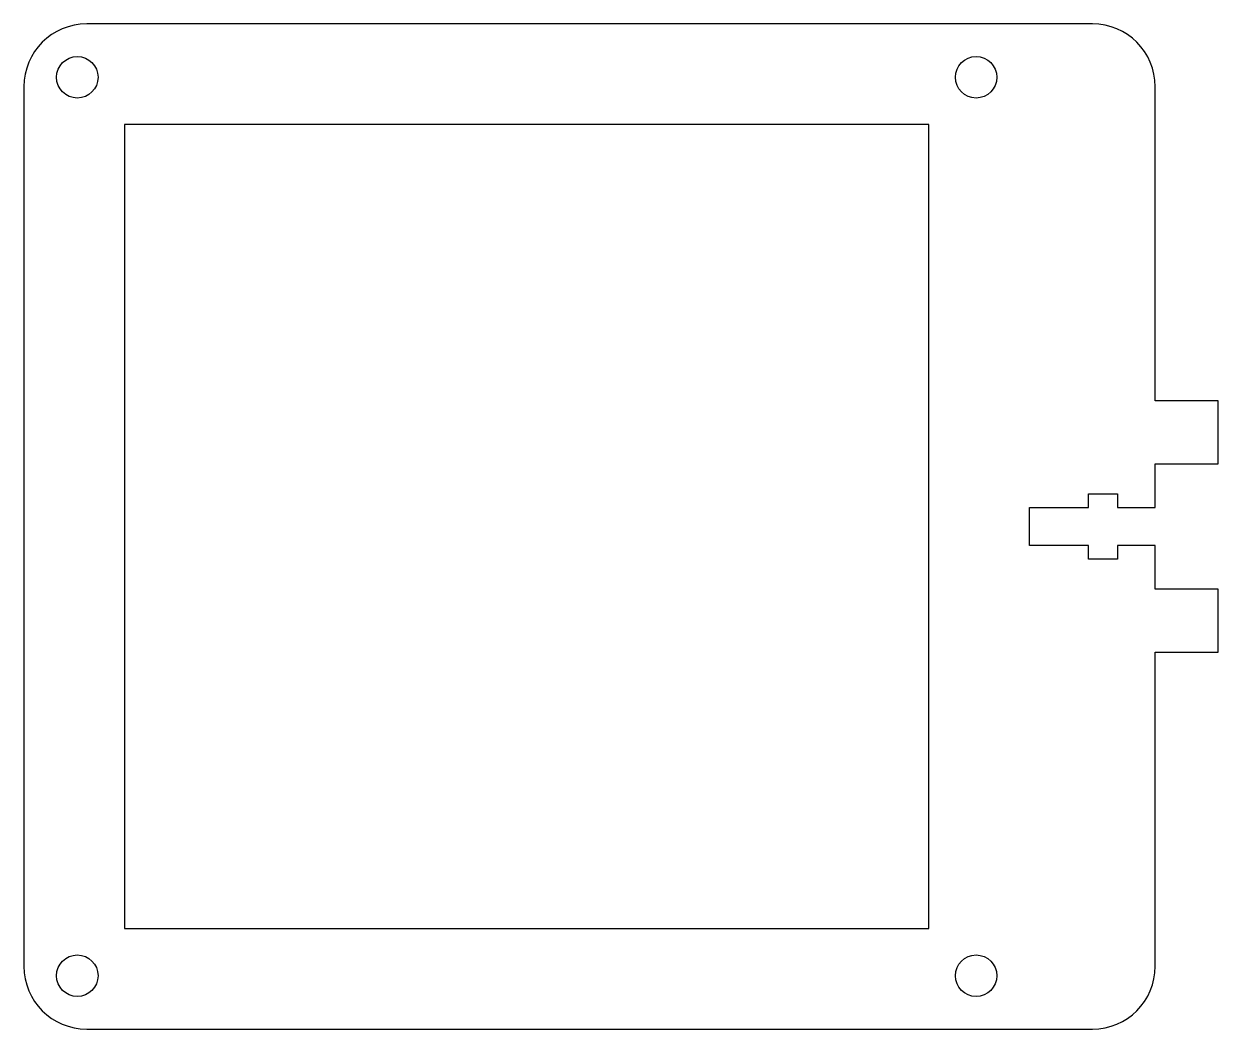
# Model space of a CAD drawing. Header units: millimetres. Extents: x -24.7 to 70.3, y -13.5 to 66.5.
import ezdxf

# ---------------------------------------------------------------- set-up
doc = ezdxf.new("R2010")
doc.units = ezdxf.units.MM

msp = doc.modelspace()

# ---------------------------------------------------------------- linework, layer by layer
at = {"color": 7, "linetype": 'Continuous', "lineweight": 25}
for p, q in [((60.283, 66.535), (-19.717, 66.535)), ((-24.717, 61.535), (-24.717, -8.465)), ((65.283, 36.535), (65.283, 61.535)), ((47.283, 58.535), (-16.717, 58.535)), ((-16.717, 58.535), (-16.717, -5.465)), ((47.283, -5.465), (47.283, 58.535)), ((70.283, 36.535), (65.283, 36.535)), ((70.283, 31.535), (70.283, 36.535)), ((65.283, 31.535), (70.283, 31.535)), ((65.283, 28.035), (65.283, 31.535)), ((59.983, 29.135), (62.283, 29.135)), ((59.983, 28.035), (59.983, 29.135)), ((62.283, 29.135), (62.283, 28.035)), ((55.283, 28.035), (59.983, 28.035)), ((55.283, 25.035), (55.283, 28.035)), ((62.283, 28.035), (65.283, 28.035)), ((59.983, 25.035), (55.283, 25.035)), ((59.983, 23.935), (59.983, 25.035)), ((62.283, 25.035), (62.283, 23.935)), ((65.283, 25.035), (62.283, 25.035)), ((65.283, 21.535), (65.283, 25.035)), ((62.283, 23.935), (59.983, 23.935)), ((70.283, 21.535), (65.283, 21.535)), ((70.283, 16.535), (70.283, 21.535)), ((65.283, 16.535), (70.283, 16.535)), ((65.283, -8.465), (65.283, 16.535)), ((-16.717, -5.465), (47.283, -5.465)), ((-19.717, -13.465), (60.283, -13.465))]:
    msp.add_line(p, q, dxfattribs=at)
for centre in [(-20.467, 62.285), (51.033, 62.285), (-20.467, -9.215), (51.033, -9.215)]:
    msp.add_circle(centre, 1.65, dxfattribs=at)
for centre, start, end in [((-19.717, 61.535), 90, 180), ((60.283, 61.535), 0, 90), ((-19.717, -8.465), 180, 270), ((60.283, -8.465), 270, 0)]:
    msp.add_arc(centre, 5, start, end, dxfattribs=at)

doc.saveas('drawing.dxf')
